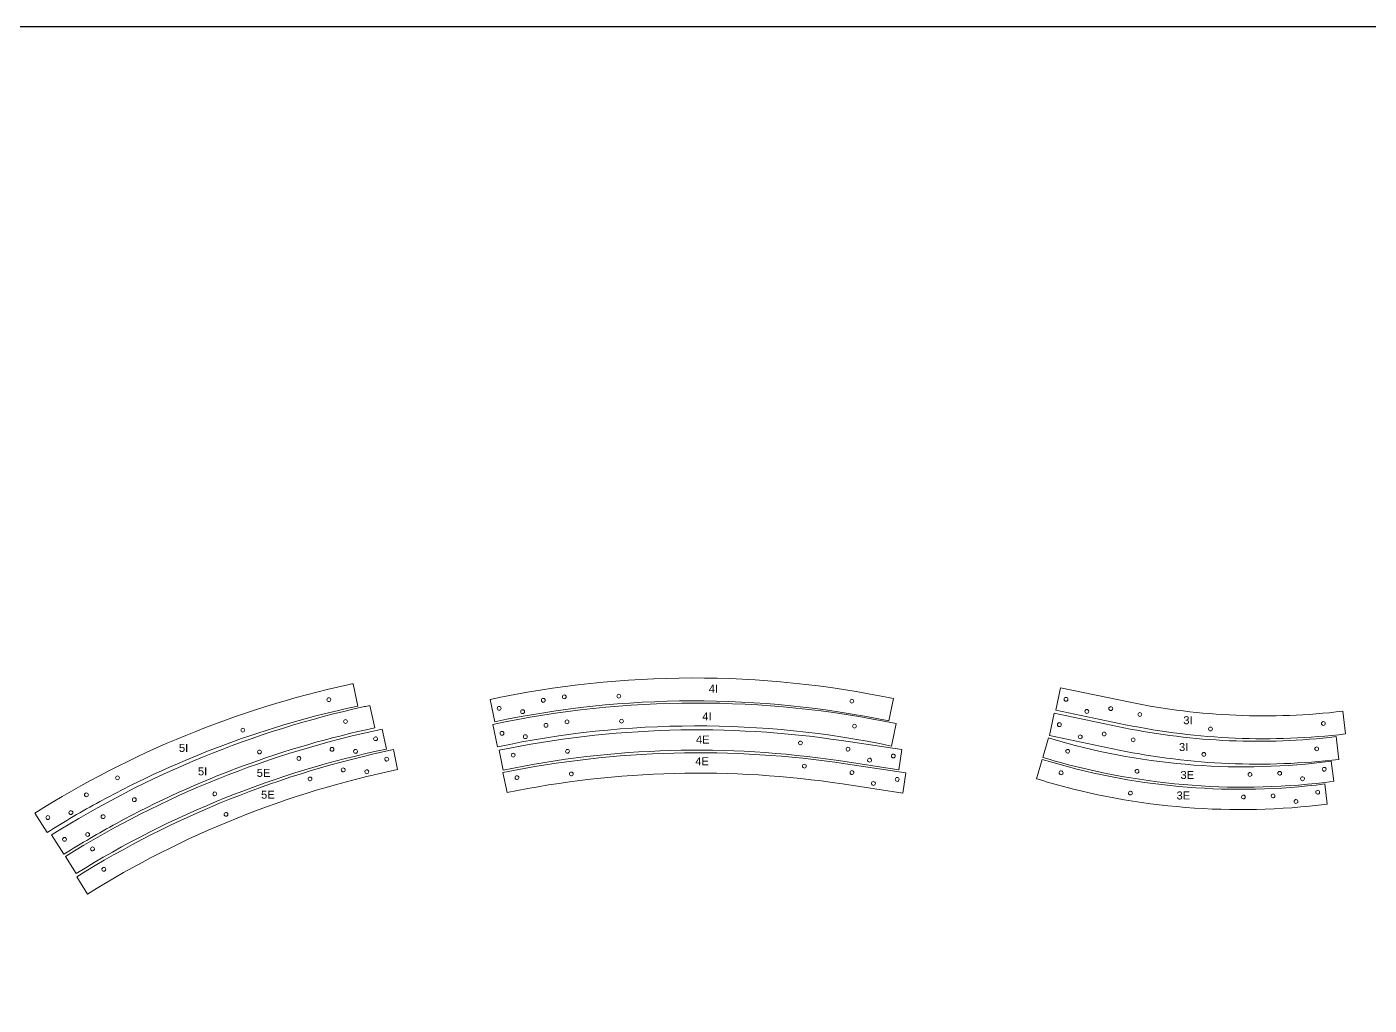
# Model space of a CAD drawing. Header units: millimetres. Extents: x -47944 to 26607, y -7127 to 10342.
# Drawn here: x -5365 to -2012, y 208 to 2653 of the extents above; entities that cross this region are included whole.
import ezdxf

# ---------------------------------------------------------------- set-up
doc = ezdxf.new("R2010")
doc.units = ezdxf.units.MM
doc.header["$MEASUREMENT"] = 0
doc.layers.add('CORTE', color=5, linetype='Continuous', lineweight=0)
doc.layers.add('PREDETERMINADO', color=7, linetype='Continuous')

# ---------------------------------------------------------------- blocks, each defined once
blk = doc.blocks.new('BLOCK 117')
at = {"layer": 'CORTE', "color": 255, "lineweight": 5}
blk.add_open_spline([(6.4042, 4.2219), (6.4042, 4.225), (6.4017, 4.2275), (6.3986, 4.2275), (6.3955, 4.2275), (6.393, 4.225), (6.393, 4.2219), (6.393, 4.2188), (6.3955, 4.2163), (6.3986, 4.2163), (6.4017, 4.2163), (6.4042, 4.2188), (6.4042, 4.2219), (6.4042, 4.2219), (6.4042, 4.2219), (6.4042, 4.2219)], degree=3, knots=[0, 0, 0, 0, 1, 1, 1, 2, 2, 2, 3, 3, 3, 4, 4, 4, 5, 5, 5, 5], dxfattribs=at)
blk = doc.blocks.new('BLOCK 118')
at = {"layer": 'CORTE', "color": 255, "lineweight": 5}
blk.add_open_spline([(6.6119, 4.1793), (6.6119, 4.1824), (6.6094, 4.1849), (6.6063, 4.1849), (6.6032, 4.1849), (6.6007, 4.1824), (6.6007, 4.1793), (6.6007, 4.1762), (6.6032, 4.1737), (6.6063, 4.1737), (6.6094, 4.1737), (6.6119, 4.1762), (6.6119, 4.1793), (6.6119, 4.1793), (6.6119, 4.1793), (6.6119, 4.1793)], degree=3, knots=[0, 0, 0, 0, 1, 1, 1, 2, 2, 2, 3, 3, 3, 4, 4, 4, 5, 5, 5, 5], dxfattribs=at)
blk = doc.blocks.new('BLOCK 119')
at = {"layer": 'CORTE', "color": 255, "lineweight": 5}
blk.add_open_spline([(6.9434, 4.1956), (6.9434, 4.1987), (6.9409, 4.2012), (6.9378, 4.2012), (6.9347, 4.2012), (6.9322, 4.1987), (6.9322, 4.1956), (6.9322, 4.1925), (6.9347, 4.19), (6.9378, 4.19), (6.9409, 4.19), (6.9434, 4.1925), (6.9434, 4.1956), (6.9434, 4.1956), (6.9434, 4.1956), (6.9434, 4.1956)], degree=3, knots=[0, 0, 0, 0, 1, 1, 1, 2, 2, 2, 3, 3, 3, 4, 4, 4, 5, 5, 5, 5], dxfattribs=at)
blk = doc.blocks.new('BLOCK 120')
at = {"layer": 'CORTE', "color": 255, "lineweight": 5}
blk.add_open_spline([(6.1662, 4.3004), (6.1662, 4.3004), (6.1525, 4.2347), (6.1525, 4.2347), (6.1525, 4.2347), (6.3572, 4.192), (6.3572, 4.192), (6.5697, 4.1485), (6.7877, 4.1393), (7.003, 4.1648), (7.003, 4.1648), (6.9951, 4.2315), (6.9951, 4.2315), (6.7869, 4.2068), (6.5761, 4.2157), (6.3708, 4.2577), (6.3708, 4.2577), (6.1662, 4.3004), (6.1662, 4.3004)], degree=3, knots=[0, 0, 0, 0, 1, 1, 1, 2, 2, 2, 3, 3, 3, 4, 4, 4, 5, 5, 5, 6, 6, 6, 6], dxfattribs=at)
blk = doc.blocks.new('BLOCK 121')
at = {"layer": 'CORTE', "color": 255, "lineweight": 5}
blk.add_open_spline([(6.1877, 4.2666), (6.1877, 4.2698), (6.1851, 4.2723), (6.182, 4.2723), (6.1789, 4.2723), (6.1763, 4.2698), (6.1763, 4.2666), (6.1763, 4.2635), (6.1789, 4.2609), (6.182, 4.2609), (6.1851, 4.2609), (6.1877, 4.2635), (6.1877, 4.2666), (6.1877, 4.2666), (6.1877, 4.2666), (6.1877, 4.2666)], degree=3, knots=[0, 0, 0, 0, 1, 1, 1, 2, 2, 2, 3, 3, 3, 4, 4, 4, 5, 5, 5, 5], dxfattribs=at)
blk = doc.blocks.new('BLOCK 122')
at = {"layer": 'CORTE', "color": 255, "lineweight": 5}
blk.add_open_spline([(6.2489, 4.231), (6.2489, 4.2341), (6.2463, 4.2367), (6.2432, 4.2367), (6.24, 4.2367), (6.2375, 4.2341), (6.2375, 4.231), (6.2375, 4.2279), (6.24, 4.2253), (6.2432, 4.2253), (6.2463, 4.2253), (6.2489, 4.2279), (6.2489, 4.231), (6.2489, 4.231), (6.2489, 4.231), (6.2489, 4.231)], degree=3, knots=[0, 0, 0, 0, 1, 1, 1, 2, 2, 2, 3, 3, 3, 4, 4, 4, 5, 5, 5, 5], dxfattribs=at)
blk = doc.blocks.new('BLOCK 123')
at = {"layer": 'CORTE', "color": 255, "lineweight": 5}
blk.add_open_spline([(6.3192, 4.2392), (6.3192, 4.2423), (6.3166, 4.2449), (6.3135, 4.2449), (6.3104, 4.2449), (6.3078, 4.2423), (6.3078, 4.2392), (6.3078, 4.236), (6.3104, 4.2335), (6.3135, 4.2335), (6.3166, 4.2335), (6.3192, 4.236), (6.3192, 4.2392), (6.3192, 4.2392), (6.3192, 4.2392), (6.3192, 4.2392)], degree=3, knots=[0, 0, 0, 0, 1, 1, 1, 2, 2, 2, 3, 3, 3, 4, 4, 4, 5, 5, 5, 5], dxfattribs=at)
blk = doc.blocks.new('BLOCK 116')
at = {"layer": 'CORTE'}
for name in ['BLOCK 120', 'BLOCK 121', 'BLOCK 122', 'BLOCK 123', 'BLOCK 117', 'BLOCK 118', 'BLOCK 119']:
    blk.add_blockref(name, (0, 0), dxfattribs=at)
blk = doc.blocks.new('BLOCK 85')
at = {"layer": 'CORTE', "color": 255, "lineweight": 5}
blk.add_open_spline([(4.5339, 4.233), (4.5339, 4.233), (4.5427, 4.1739), (4.5427, 4.1739), (4.8701, 4.2225), (5.2036, 4.2128), (5.5276, 4.1453), (5.5276, 4.1453), (5.703, 4.1087), (5.703, 4.1087), (5.703, 4.1087), (5.7152, 4.1672), (5.7152, 4.1672), (5.7152, 4.1672), (5.5398, 4.2037), (5.5398, 4.2037), (5.2088, 4.2727), (4.8683, 4.2826), (4.5339, 4.233)], degree=3, knots=[0, 0, 0, 0, 1, 1, 1, 2, 2, 2, 3, 3, 3, 4, 4, 4, 5, 5, 5, 6, 6, 6, 6], dxfattribs=at)
blk = doc.blocks.new('BLOCK 86')
at = {"layer": 'CORTE', "color": 255, "lineweight": 5}
blk.add_open_spline([(4.5798, 4.2161), (4.5798, 4.2192), (4.5773, 4.2217), (4.5742, 4.2217), (4.5711, 4.2217), (4.5686, 4.2192), (4.5686, 4.2161), (4.5686, 4.213), (4.5711, 4.2105), (4.5742, 4.2105), (4.5773, 4.2105), (4.5798, 4.213), (4.5798, 4.2161), (4.5798, 4.2161), (4.5798, 4.2161), (4.5798, 4.2161)], degree=3, knots=[0, 0, 0, 0, 1, 1, 1, 2, 2, 2, 3, 3, 3, 4, 4, 4, 5, 5, 5, 5], dxfattribs=at)
blk = doc.blocks.new('BLOCK 87')
at = {"layer": 'CORTE', "color": 255, "lineweight": 5}
blk.add_open_spline([(4.7398, 4.2181), (4.7398, 4.2212), (4.7373, 4.2237), (4.7342, 4.2237), (4.7312, 4.2237), (4.7287, 4.2212), (4.7287, 4.2181), (4.7287, 4.215), (4.7312, 4.2125), (4.7342, 4.2125), (4.7373, 4.2125), (4.7398, 4.215), (4.7398, 4.2181), (4.7398, 4.2181), (4.7398, 4.2181), (4.7398, 4.2181)], degree=3, knots=[0, 0, 0, 0, 1, 1, 1, 2, 2, 2, 3, 3, 3, 4, 4, 4, 5, 5, 5, 5], dxfattribs=at)
blk = doc.blocks.new('BLOCK 88')
at = {"layer": 'CORTE', "color": 255, "lineweight": 5}
blk.add_open_spline([(5.4242, 4.2036), (5.4242, 4.2067), (5.4217, 4.2092), (5.4186, 4.2092), (5.4155, 4.2092), (5.413, 4.2067), (5.413, 4.2036), (5.413, 4.2005), (5.4155, 4.198), (5.4186, 4.198), (5.4217, 4.198), (5.4242, 4.2005), (5.4242, 4.2036), (5.4242, 4.2036), (5.4242, 4.2036), (5.4242, 4.2036)], degree=3, knots=[0, 0, 0, 0, 1, 1, 1, 2, 2, 2, 3, 3, 3, 4, 4, 4, 5, 5, 5, 5], dxfattribs=at)
blk = doc.blocks.new('BLOCK 89')
at = {"layer": 'CORTE', "color": 255, "lineweight": 5}
blk.add_open_spline([(5.5628, 4.1772), (5.5628, 4.1804), (5.5603, 4.1829), (5.5572, 4.1829), (5.554, 4.1829), (5.5515, 4.1804), (5.5515, 4.1772), (5.5515, 4.1741), (5.554, 4.1715), (5.5572, 4.1715), (5.5603, 4.1715), (5.5628, 4.1741), (5.5628, 4.1772), (5.5628, 4.1772), (5.5628, 4.1772), (5.5628, 4.1772)], degree=3, knots=[0, 0, 0, 0, 1, 1, 1, 2, 2, 2, 3, 3, 3, 4, 4, 4, 5, 5, 5, 5], dxfattribs=at)
blk = doc.blocks.new('BLOCK 90')
at = {"layer": 'CORTE', "color": 255, "lineweight": 5}
blk.add_open_spline([(5.624, 4.1416), (5.624, 4.1447), (5.6215, 4.1473), (5.6184, 4.1473), (5.6152, 4.1473), (5.6127, 4.1447), (5.6127, 4.1416), (5.6127, 4.1384), (5.6152, 4.1359), (5.6184, 4.1359), (5.6215, 4.1359), (5.624, 4.1384), (5.624, 4.1416), (5.624, 4.1416), (5.624, 4.1416), (5.624, 4.1416)], degree=3, knots=[0, 0, 0, 0, 1, 1, 1, 2, 2, 2, 3, 3, 3, 4, 4, 4, 5, 5, 5, 5], dxfattribs=at)
blk = doc.blocks.new('BLOCK 91')
at = {"layer": 'CORTE', "color": 255, "lineweight": 5}
blk.add_open_spline([(5.6943, 4.1498), (5.6943, 4.1529), (5.6918, 4.1555), (5.6887, 4.1555), (5.6855, 4.1555), (5.683, 4.1529), (5.683, 4.1498), (5.683, 4.1466), (5.6855, 4.1441), (5.6887, 4.1441), (5.6918, 4.1441), (5.6943, 4.1466), (5.6943, 4.1498), (5.6943, 4.1498), (5.6943, 4.1498), (5.6943, 4.1498)], degree=3, knots=[0, 0, 0, 0, 1, 1, 1, 2, 2, 2, 3, 3, 3, 4, 4, 4, 5, 5, 5, 5], dxfattribs=at)
blk = doc.blocks.new('BLOCK 84')
at = {"layer": 'CORTE'}
for name in ['BLOCK 85', 'BLOCK 86', 'BLOCK 87', 'BLOCK 88', 'BLOCK 89', 'BLOCK 90', 'BLOCK 91']:
    blk.add_blockref(name, (0, 0), dxfattribs=at)
blk = doc.blocks.new('BLOCK 125')
at = {"layer": 'CORTE', "color": 255, "lineweight": 5}
blk.add_open_spline([(6.3196, 3.9974), (6.3196, 4.0005), (6.317, 4.003), (6.314, 4.003), (6.3109, 4.003), (6.3083, 4.0005), (6.3083, 3.9974), (6.3083, 3.9943), (6.3109, 3.9918), (6.314, 3.9918), (6.317, 3.9918), (6.3196, 3.9943), (6.3196, 3.9974), (6.3196, 3.9974), (6.3196, 3.9974), (6.3196, 3.9974)], degree=3, knots=[0, 0, 0, 0, 1, 1, 1, 2, 2, 2, 3, 3, 3, 4, 4, 4, 5, 5, 5, 5], dxfattribs=at)
blk = doc.blocks.new('BLOCK 126')
at = {"layer": 'CORTE', "color": 255, "lineweight": 5}
blk.add_open_spline([(6.5273, 3.9548), (6.5273, 3.9579), (6.5248, 3.9604), (6.5217, 3.9604), (6.5186, 3.9604), (6.5161, 3.9579), (6.5161, 3.9548), (6.5161, 3.9518), (6.5186, 3.9492), (6.5217, 3.9492), (6.5248, 3.9492), (6.5273, 3.9518), (6.5273, 3.9548), (6.5273, 3.9548), (6.5273, 3.9548), (6.5273, 3.9548)], degree=3, knots=[0, 0, 0, 0, 1, 1, 1, 2, 2, 2, 3, 3, 3, 4, 4, 4, 5, 5, 5, 5], dxfattribs=at)
blk = doc.blocks.new('BLOCK 127')
at = {"layer": 'CORTE', "color": 255, "lineweight": 5}
blk.add_open_spline([(6.8588, 3.9711), (6.8588, 3.9742), (6.8563, 3.9767), (6.8532, 3.9767), (6.8501, 3.9767), (6.8476, 3.9742), (6.8476, 3.9711), (6.8476, 3.968), (6.8501, 3.9655), (6.8532, 3.9655), (6.8563, 3.9655), (6.8588, 3.968), (6.8588, 3.9711), (6.8588, 3.9711), (6.8588, 3.9711), (6.8588, 3.9711)], degree=3, knots=[0, 0, 0, 0, 1, 1, 1, 2, 2, 2, 3, 3, 3, 4, 4, 4, 5, 5, 5, 5], dxfattribs=at)
blk = doc.blocks.new('BLOCK 128')
at = {"layer": 'CORTE', "color": 255, "lineweight": 5}
blk.add_open_spline([(6.2554, 4.0321), (6.2554, 4.0321), (6.2846, 4.026), (6.2846, 4.026), (6.5498, 3.9717), (6.8233, 3.9726), (7.088, 4.0287), (7.088, 4.0287), (7.1004, 3.9703), (7.1004, 3.9703), (6.8276, 3.9125), (6.5458, 3.9116), (6.2727, 3.9675), (6.2726, 3.9675), (6.2432, 3.9736), (6.2432, 3.9736), (6.2432, 3.9736), (6.2554, 4.0321), (6.2554, 4.0321)], degree=3, knots=[0, 0, 0, 0, 1, 1, 1, 2, 2, 2, 3, 3, 3, 4, 4, 4, 5, 5, 5, 6, 6, 6, 6], dxfattribs=at)
blk = doc.blocks.new('BLOCK 129')
at = {"layer": 'CORTE', "color": 255, "lineweight": 5}
blk.add_open_spline([(6.9454, 3.9813), (6.9454, 3.9845), (6.9428, 3.987), (6.9397, 3.987), (6.9365, 3.987), (6.934, 3.9845), (6.934, 3.9813), (6.934, 3.9782), (6.9365, 3.9757), (6.9397, 3.9757), (6.9428, 3.9757), (6.9454, 3.9782), (6.9454, 3.9813), (6.9454, 3.9813), (6.9454, 3.9813), (6.9454, 3.9813)], degree=3, knots=[0, 0, 0, 0, 1, 1, 1, 2, 2, 2, 3, 3, 3, 4, 4, 4, 5, 5, 5, 5], dxfattribs=at)
blk = doc.blocks.new('BLOCK 130')
at = {"layer": 'CORTE', "color": 255, "lineweight": 5}
blk.add_open_spline([(7.0139, 3.9705), (7.0139, 3.9736), (7.0113, 3.9762), (7.0082, 3.9762), (7.0051, 3.9762), (7.0025, 3.9736), (7.0025, 3.9705), (7.0025, 3.9674), (7.0051, 3.9648), (7.0082, 3.9648), (7.0113, 3.9648), (7.0139, 3.9674), (7.0139, 3.9705), (7.0139, 3.9705), (7.0139, 3.9705), (7.0139, 3.9705)], degree=3, knots=[0, 0, 0, 0, 1, 1, 1, 2, 2, 2, 3, 3, 3, 4, 4, 4, 5, 5, 5, 5], dxfattribs=at)
blk = doc.blocks.new('BLOCK 131')
at = {"layer": 'CORTE', "color": 255, "lineweight": 5}
blk.add_open_spline([(7.0751, 4.0029), (7.0751, 4.0061), (7.0726, 4.0086), (7.0694, 4.0086), (7.0663, 4.0086), (7.0638, 4.0061), (7.0638, 4.0029), (7.0638, 3.9998), (7.0663, 3.9973), (7.0694, 3.9973), (7.0726, 3.9973), (7.0751, 3.9998), (7.0751, 4.0029), (7.0751, 4.0029), (7.0751, 4.0029), (7.0751, 4.0029)], degree=3, knots=[0, 0, 0, 0, 1, 1, 1, 2, 2, 2, 3, 3, 3, 4, 4, 4, 5, 5, 5, 5], dxfattribs=at)
blk = doc.blocks.new('BLOCK 124')
at = {"layer": 'CORTE'}
for name in ['BLOCK 128', 'BLOCK 125', 'BLOCK 129', 'BLOCK 131', 'BLOCK 126', 'BLOCK 127', 'BLOCK 130']:
    blk.add_blockref(name, (0, 0), dxfattribs=at)
blk = doc.blocks.new('BLOCK 77')
at = {"layer": 'CORTE', "color": 255, "lineweight": 5}
blk.add_open_spline([(4.6103, 4.0981), (4.6103, 4.0981), (4.619, 4.039), (4.619, 4.039), (4.2929, 3.9906), (3.9778, 3.8851), (3.6883, 3.7273), (3.6883, 3.7273), (3.6597, 3.7797), (3.6597, 3.7797), (3.9554, 3.9409), (4.2772, 4.0486), (4.6103, 4.0981)], degree=3, knots=[0, 0, 0, 0, 1, 1, 1, 2, 2, 2, 3, 3, 3, 4, 4, 4, 4], dxfattribs=at)
blk = doc.blocks.new('BLOCK 78')
at = {"layer": 'CORTE', "color": 255, "lineweight": 5}
blk.add_open_spline([(3.746, 3.7969), (3.746, 3.8), (3.7435, 3.8025), (3.7404, 3.8025), (3.7373, 3.8025), (3.7348, 3.8), (3.7348, 3.7969), (3.7348, 3.7938), (3.7373, 3.7913), (3.7404, 3.7913), (3.7435, 3.7913), (3.746, 3.7938), (3.746, 3.7969), (3.746, 3.7969), (3.746, 3.7969), (3.746, 3.7969)], degree=3, knots=[0, 0, 0, 0, 1, 1, 1, 2, 2, 2, 3, 3, 3, 4, 4, 4, 5, 5, 5, 5], dxfattribs=at)
blk = doc.blocks.new('BLOCK 79')
at = {"layer": 'CORTE', "color": 255, "lineweight": 5}
blk.add_open_spline([(4.1139, 3.937), (4.1139, 3.9401), (4.1113, 3.9427), (4.1082, 3.9427), (4.1052, 3.9427), (4.1027, 3.9401), (4.1027, 3.937), (4.1027, 3.934), (4.1052, 3.9315), (4.1082, 3.9315), (4.1113, 3.9315), (4.1139, 3.934), (4.1139, 3.937), (4.1139, 3.937), (4.1139, 3.937), (4.1139, 3.937)], degree=3, knots=[0, 0, 0, 0, 1, 1, 1, 2, 2, 2, 3, 3, 3, 4, 4, 4, 5, 5, 5, 5], dxfattribs=at)
blk = doc.blocks.new('BLOCK 80')
at = {"layer": 'CORTE', "color": 255, "lineweight": 5}
blk.add_open_spline([(4.3663, 4.0266), (4.3663, 4.0297), (4.3638, 4.0322), (4.3607, 4.0322), (4.3576, 4.0322), (4.3551, 4.0297), (4.3551, 4.0266), (4.3551, 4.0235), (4.3576, 4.021), (4.3607, 4.021), (4.3638, 4.021), (4.3663, 4.0235), (4.3663, 4.0266), (4.3663, 4.0266), (4.3663, 4.0266), (4.3663, 4.0266)], degree=3, knots=[0, 0, 0, 0, 1, 1, 1, 2, 2, 2, 3, 3, 3, 4, 4, 4, 5, 5, 5, 5], dxfattribs=at)
blk = doc.blocks.new('BLOCK 81')
at = {"layer": 'CORTE', "color": 255, "lineweight": 5}
blk.add_open_spline([(4.4652, 4.0475), (4.4652, 4.0507), (4.4627, 4.0532), (4.4595, 4.0532), (4.4564, 4.0532), (4.4539, 4.0507), (4.4539, 4.0475), (4.4539, 4.0444), (4.4564, 4.0418), (4.4595, 4.0418), (4.4627, 4.0418), (4.4652, 4.0444), (4.4652, 4.0475), (4.4652, 4.0475), (4.4652, 4.0475), (4.4652, 4.0475)], degree=3, knots=[0, 0, 0, 0, 1, 1, 1, 2, 2, 2, 3, 3, 3, 4, 4, 4, 5, 5, 5, 5], dxfattribs=at)
blk = doc.blocks.new('BLOCK 82')
at = {"layer": 'CORTE', "color": 255, "lineweight": 5}
blk.add_open_spline([(4.5339, 4.0377), (4.5339, 4.0409), (4.5314, 4.0434), (4.5282, 4.0434), (4.5251, 4.0434), (4.5225, 4.0409), (4.5225, 4.0377), (4.5225, 4.0346), (4.5251, 4.0321), (4.5282, 4.0321), (4.5314, 4.0321), (4.5339, 4.0346), (4.5339, 4.0377), (4.5339, 4.0377), (4.5339, 4.0377), (4.5339, 4.0377)], degree=3, knots=[0, 0, 0, 0, 1, 1, 1, 2, 2, 2, 3, 3, 3, 4, 4, 4, 5, 5, 5, 5], dxfattribs=at)
blk = doc.blocks.new('BLOCK 83')
at = {"layer": 'CORTE', "color": 255, "lineweight": 5}
blk.add_open_spline([(4.5946, 4.0711), (4.5946, 4.0743), (4.5921, 4.0768), (4.5889, 4.0768), (4.5858, 4.0768), (4.5833, 4.0743), (4.5833, 4.0711), (4.5833, 4.068), (4.5858, 4.0655), (4.5889, 4.0655), (4.5921, 4.0655), (4.5946, 4.068), (4.5946, 4.0711), (4.5946, 4.0711), (4.5946, 4.0711), (4.5946, 4.0711)], degree=3, knots=[0, 0, 0, 0, 1, 1, 1, 2, 2, 2, 3, 3, 3, 4, 4, 4, 5, 5, 5, 5], dxfattribs=at)
blk = doc.blocks.new('BLOCK 76')
at = {"layer": 'CORTE'}
for name in ['BLOCK 77', 'BLOCK 83', 'BLOCK 80', 'BLOCK 81', 'BLOCK 82', 'BLOCK 79', 'BLOCK 78']:
    blk.add_blockref(name, (0, 0), dxfattribs=at)
blk = doc.blocks.new('BLOCK 69')
at = {"layer": 'CORTE', "color": 255, "lineweight": 5}
blk.add_open_spline([(3.5496, 4.2584), (3.5496, 4.2615), (3.5471, 4.2641), (3.544, 4.2641), (3.5409, 4.2641), (3.5384, 4.2615), (3.5384, 4.2584), (3.5384, 4.2553), (3.5409, 4.2528), (3.544, 4.2528), (3.5471, 4.2528), (3.5496, 4.2553), (3.5496, 4.2584), (3.5496, 4.2584), (3.5496, 4.2584), (3.5496, 4.2584)], degree=3, knots=[0, 0, 0, 0, 1, 1, 1, 2, 2, 2, 3, 3, 3, 4, 4, 4, 5, 5, 5, 5], dxfattribs=at)
blk = doc.blocks.new('BLOCK 70')
at = {"layer": 'CORTE', "color": 255, "lineweight": 5}
blk.add_open_spline([(3.9174, 4.3985), (3.9174, 4.4017), (3.9149, 4.4042), (3.9118, 4.4042), (3.9087, 4.4042), (3.9062, 4.4017), (3.9062, 4.3985), (3.9062, 4.3955), (3.9087, 4.393), (3.9118, 4.393), (3.9149, 4.393), (3.9174, 4.3955), (3.9174, 4.3985), (3.9174, 4.3985), (3.9174, 4.3985), (3.9174, 4.3985)], degree=3, knots=[0, 0, 0, 0, 1, 1, 1, 2, 2, 2, 3, 3, 3, 4, 4, 4, 5, 5, 5, 5], dxfattribs=at)
blk = doc.blocks.new('BLOCK 71')
at = {"layer": 'CORTE', "color": 255, "lineweight": 5}
blk.add_open_spline([(4.1699, 4.4881), (4.1699, 4.4912), (4.1673, 4.4937), (4.1643, 4.4937), (4.1612, 4.4937), (4.1587, 4.4912), (4.1587, 4.4881), (4.1587, 4.485), (4.1612, 4.4825), (4.1643, 4.4825), (4.1673, 4.4825), (4.1699, 4.485), (4.1699, 4.4881), (4.1699, 4.4881), (4.1699, 4.4881), (4.1699, 4.4881)], degree=3, knots=[0, 0, 0, 0, 1, 1, 1, 2, 2, 2, 3, 3, 3, 4, 4, 4, 5, 5, 5, 5], dxfattribs=at)
blk = doc.blocks.new('BLOCK 72')
at = {"layer": 'CORTE', "color": 255, "lineweight": 5}
blk.add_open_spline([(3.3014, 4.1548), (3.5836, 4.3329), (3.8946, 4.4604), (4.2205, 4.5317), (4.2257, 4.5329), (4.2309, 4.5339), (4.236, 4.5351), (4.236, 4.5351), (4.25, 4.4694), (4.25, 4.4694), (3.9851, 4.4129), (3.7297, 4.3184), (3.4918, 4.1888), (3.4394, 4.1602), (3.3879, 4.13), (3.3374, 4.0981), (3.3374, 4.0981), (3.3014, 4.1548), (3.3014, 4.1548)], degree=3, knots=[0, 0, 0, 0, 1, 1, 1, 2, 2, 2, 3, 3, 3, 4, 4, 4, 5, 5, 5, 6, 6, 6, 6], dxfattribs=at)
blk = doc.blocks.new('BLOCK 73')
at = {"layer": 'CORTE', "color": 255, "lineweight": 5}
blk.add_open_spline([(3.3448, 4.1418), (3.3448, 4.145), (3.3423, 4.1475), (3.3392, 4.1475), (3.336, 4.1475), (3.3335, 4.145), (3.3335, 4.1418), (3.3335, 4.1387), (3.336, 4.1361), (3.3392, 4.1361), (3.3423, 4.1361), (3.3448, 4.1387), (3.3448, 4.1418), (3.3448, 4.1418), (3.3448, 4.1418), (3.3448, 4.1418)], degree=3, knots=[0, 0, 0, 0, 1, 1, 1, 2, 2, 2, 3, 3, 3, 4, 4, 4, 5, 5, 5, 5], dxfattribs=at)
blk = doc.blocks.new('BLOCK 74')
at = {"layer": 'CORTE', "color": 255, "lineweight": 5}
blk.add_open_spline([(3.4127, 4.1563), (3.4127, 4.1594), (3.4102, 4.162), (3.407, 4.162), (3.4039, 4.162), (3.4014, 4.1594), (3.4014, 4.1563), (3.4014, 4.1532), (3.4039, 4.1506), (3.407, 4.1506), (3.4102, 4.1506), (3.4127, 4.1532), (3.4127, 4.1563), (3.4127, 4.1563), (3.4127, 4.1563), (3.4127, 4.1563)], degree=3, knots=[0, 0, 0, 0, 1, 1, 1, 2, 2, 2, 3, 3, 3, 4, 4, 4, 5, 5, 5, 5], dxfattribs=at)
blk = doc.blocks.new('BLOCK 75')
at = {"layer": 'CORTE', "color": 255, "lineweight": 5}
blk.add_open_spline([(3.4582, 4.2086), (3.4582, 4.2117), (3.4556, 4.2142), (3.4525, 4.2142), (3.4494, 4.2142), (3.4468, 4.2117), (3.4468, 4.2086), (3.4468, 4.2054), (3.4494, 4.2029), (3.4525, 4.2029), (3.4556, 4.2029), (3.4582, 4.2054), (3.4582, 4.2086), (3.4582, 4.2086), (3.4582, 4.2086), (3.4582, 4.2086)], degree=3, knots=[0, 0, 0, 0, 1, 1, 1, 2, 2, 2, 3, 3, 3, 4, 4, 4, 5, 5, 5, 5], dxfattribs=at)
blk = doc.blocks.new('BLOCK 68')
at = {"layer": 'CORTE'}
for name in ['BLOCK 72', 'BLOCK 71', 'BLOCK 70', 'BLOCK 69', 'BLOCK 75', 'BLOCK 73', 'BLOCK 74']:
    blk.add_blockref(name, (0, 0), dxfattribs=at)
blk = doc.blocks.new('BLOCK 93')
at = {"layer": 'CORTE', "color": 255, "lineweight": 5}
blk.add_open_spline([(5.4958, 4.4486), (5.1049, 4.5301), (4.7012, 4.5292), (4.3106, 4.446), (4.3106, 4.446), (4.3246, 4.3803), (4.3246, 4.3803), (4.7061, 4.4615), (5.1003, 4.4624), (5.4821, 4.3828), (5.4821, 4.3828), (5.4958, 4.4486), (5.4958, 4.4486)], degree=3, knots=[0, 0, 0, 0, 1, 1, 1, 2, 2, 2, 3, 3, 3, 4, 4, 4, 4], dxfattribs=at)
blk = doc.blocks.new('BLOCK 94')
at = {"layer": 'CORTE', "color": 255, "lineweight": 5}
blk.add_open_spline([(4.5343, 4.4536), (4.5343, 4.4567), (4.5318, 4.4592), (4.5287, 4.4592), (4.5256, 4.4592), (4.5231, 4.4567), (4.5231, 4.4536), (4.5231, 4.4505), (4.5256, 4.448), (4.5287, 4.448), (4.5318, 4.448), (4.5343, 4.4505), (4.5343, 4.4536), (4.5343, 4.4536), (4.5343, 4.4536), (4.5343, 4.4536)], degree=3, knots=[0, 0, 0, 0, 1, 1, 1, 2, 2, 2, 3, 3, 3, 4, 4, 4, 5, 5, 5, 5], dxfattribs=at)
blk = doc.blocks.new('BLOCK 95')
at = {"layer": 'CORTE', "color": 255, "lineweight": 5}
blk.add_open_spline([(4.6943, 4.4557), (4.6943, 4.4587), (4.6918, 4.4613), (4.6887, 4.4613), (4.6857, 4.4613), (4.6831, 4.4587), (4.6831, 4.4557), (4.6831, 4.4526), (4.6857, 4.4501), (4.6887, 4.4501), (4.6918, 4.4501), (4.6943, 4.4526), (4.6943, 4.4557), (4.6943, 4.4557), (4.6943, 4.4557), (4.6943, 4.4557)], degree=3, knots=[0, 0, 0, 0, 1, 1, 1, 2, 2, 2, 3, 3, 3, 4, 4, 4, 5, 5, 5, 5], dxfattribs=at)
blk = doc.blocks.new('BLOCK 96')
at = {"layer": 'CORTE', "color": 255, "lineweight": 5}
blk.add_open_spline([(5.3787, 4.4411), (5.3787, 4.4442), (5.3762, 4.4467), (5.3731, 4.4467), (5.37, 4.4467), (5.3675, 4.4442), (5.3675, 4.4411), (5.3675, 4.438), (5.37, 4.4355), (5.3731, 4.4355), (5.3762, 4.4355), (5.3787, 4.438), (5.3787, 4.4411), (5.3787, 4.4411), (5.3787, 4.4411), (5.3787, 4.4411)], degree=3, knots=[0, 0, 0, 0, 1, 1, 1, 2, 2, 2, 3, 3, 3, 4, 4, 4, 5, 5, 5, 5], dxfattribs=at)
blk = doc.blocks.new('BLOCK 97')
at = {"layer": 'CORTE', "color": 255, "lineweight": 5}
blk.add_open_spline([(4.3433, 4.4199), (4.3433, 4.4231), (4.3408, 4.4256), (4.3377, 4.4256), (4.3345, 4.4256), (4.332, 4.4231), (4.332, 4.4199), (4.332, 4.4168), (4.3345, 4.4143), (4.3377, 4.4143), (4.3408, 4.4143), (4.3433, 4.4168), (4.3433, 4.4199), (4.3433, 4.4199), (4.3433, 4.4199), (4.3433, 4.4199)], degree=3, knots=[0, 0, 0, 0, 1, 1, 1, 2, 2, 2, 3, 3, 3, 4, 4, 4, 5, 5, 5, 5], dxfattribs=at)
blk = doc.blocks.new('BLOCK 98')
at = {"layer": 'CORTE', "color": 255, "lineweight": 5}
blk.add_open_spline([(4.412, 4.4102), (4.412, 4.4133), (4.4095, 4.4159), (4.4064, 4.4159), (4.4032, 4.4159), (4.4007, 4.4133), (4.4007, 4.4102), (4.4007, 4.407), (4.4032, 4.4045), (4.4064, 4.4045), (4.4095, 4.4045), (4.412, 4.407), (4.412, 4.4102), (4.412, 4.4102), (4.412, 4.4102), (4.412, 4.4102)], degree=3, knots=[0, 0, 0, 0, 1, 1, 1, 2, 2, 2, 3, 3, 3, 4, 4, 4, 5, 5, 5, 5], dxfattribs=at)
blk = doc.blocks.new('BLOCK 99')
at = {"layer": 'CORTE', "color": 255, "lineweight": 5}
blk.add_open_spline([(4.4727, 4.4435), (4.4727, 4.4467), (4.4702, 4.4492), (4.4671, 4.4492), (4.4639, 4.4492), (4.4614, 4.4467), (4.4614, 4.4435), (4.4614, 4.4404), (4.4639, 4.4379), (4.4671, 4.4379), (4.4702, 4.4379), (4.4727, 4.4404), (4.4727, 4.4435), (4.4727, 4.4435), (4.4727, 4.4435), (4.4727, 4.4435)], degree=3, knots=[0, 0, 0, 0, 1, 1, 1, 2, 2, 2, 3, 3, 3, 4, 4, 4, 5, 5, 5, 5], dxfattribs=at)
blk = doc.blocks.new('BLOCK 92')
at = {"layer": 'CORTE'}
for name in ['BLOCK 93', 'BLOCK 94', 'BLOCK 95', 'BLOCK 97', 'BLOCK 98', 'BLOCK 99', 'BLOCK 96']:
    blk.add_blockref(name, (0, 0), dxfattribs=at)

msp = doc.modelspace()

# ---------------------------------------------------------------- linework, layer by layer
at = {"layer": 'PREDETERMINADO'}
msp.add_lwpolyline([(-9123.2, -7127.12), (10307.228, -7127.12), (10307.228, 2653.123), (-9123.2, 2653.123), (-9123.2, -7127.12)], dxfattribs=at)

# ---------------------------------------------------------------- block references
at = {"layer": 'CORTE', "xscale": 850.8300860965765, "yscale": 850.8300860965765, "zscale": 850.8300860965765}
for name, p in [('BLOCK 92', (-7875.714, -2810.713)), ('BLOCK 68', (-8154.063, -2847.049)), ('BLOCK 92', (-7868.909, -2873.26)), ('BLOCK 116', (-8028.809, -2657.618)), ('BLOCK 68', (-8112.299, -2901.603)), ('BLOCK 116', (-8045.359, -2721.106))]:
    msp.add_blockref(name, p, dxfattribs=at)
at = {"layer": 'CORTE', "zscale": 850.8300860965765}
for name, p, xscale, yscale, rotation in [('BLOCK 84', (-7830.754, -2970.911), 850.8300860965765, 850.8300860965765, 3.277700585566101), ('BLOCK 76', (-8188.685, -2812.941), 850.8300860965763, 850.8300860965763, 3.361916012621817), ('BLOCK 84', (-7830.889, -3017.507), 850.8300860965763, 850.8300860965763, 3.130013972106874), ('BLOCK 124', (-8384.884, -2131.299), 850.8300860965765, 850.8300860965765, -4.451855742852869), ('BLOCK 76', (-8160.68, -2864.133), 850.8300860965763, 850.8300860965763, 3.361916012621817), ('BLOCK 124', (-8416.326, -2155.863), 850.8300860965765, 850.8300860965765, -4.748818616295094)]:
    msp.add_blockref(name, p, dxfattribs=dict(at, xscale=xscale, yscale=yscale, rotation=rotation))

# ---------------------------------------------------------------- texts
at = {"layer": 'PREDETERMINADO', "char_height": 20, "attachment_point": 7, "line_spacing_factor": 0.963855}
for s, insert, width in [('\\fArial;4I', (-3661.695, 988.711), 40.36145), ('\\fArial;4I', (-3677.778, 919.785), 40.36145), ('\\fArial;3I', (-2475.946, 909.895), 39.51807), ('\\fArial;4E', (-3693.536, 862.006), 52.16867), ('\\fArial;5I', (-4985.462, 840.695), 39.51807), ('\\fArial;3I', (-2486.754, 842.886), 39.51807), ('\\fArial;4E', (-3695.287, 807.728), 52.16867), ('\\fArial;5I', (-4938.007, 782.074), 39.51807), ('\\fArial;5E', (-4790.945, 778.331), 51.3253), ('\\fArial;3E', (-2483.032, 773.099), 51.3253), ('\\fArial;5E', (-4780.179, 723.756), 51.3253), ('\\fArial;3E', (-2492.831, 721.847), 51.3253)]:
    msp.add_mtext(s, dxfattribs=dict(at, insert=insert, width=width))

doc.saveas('drawing.dxf')
